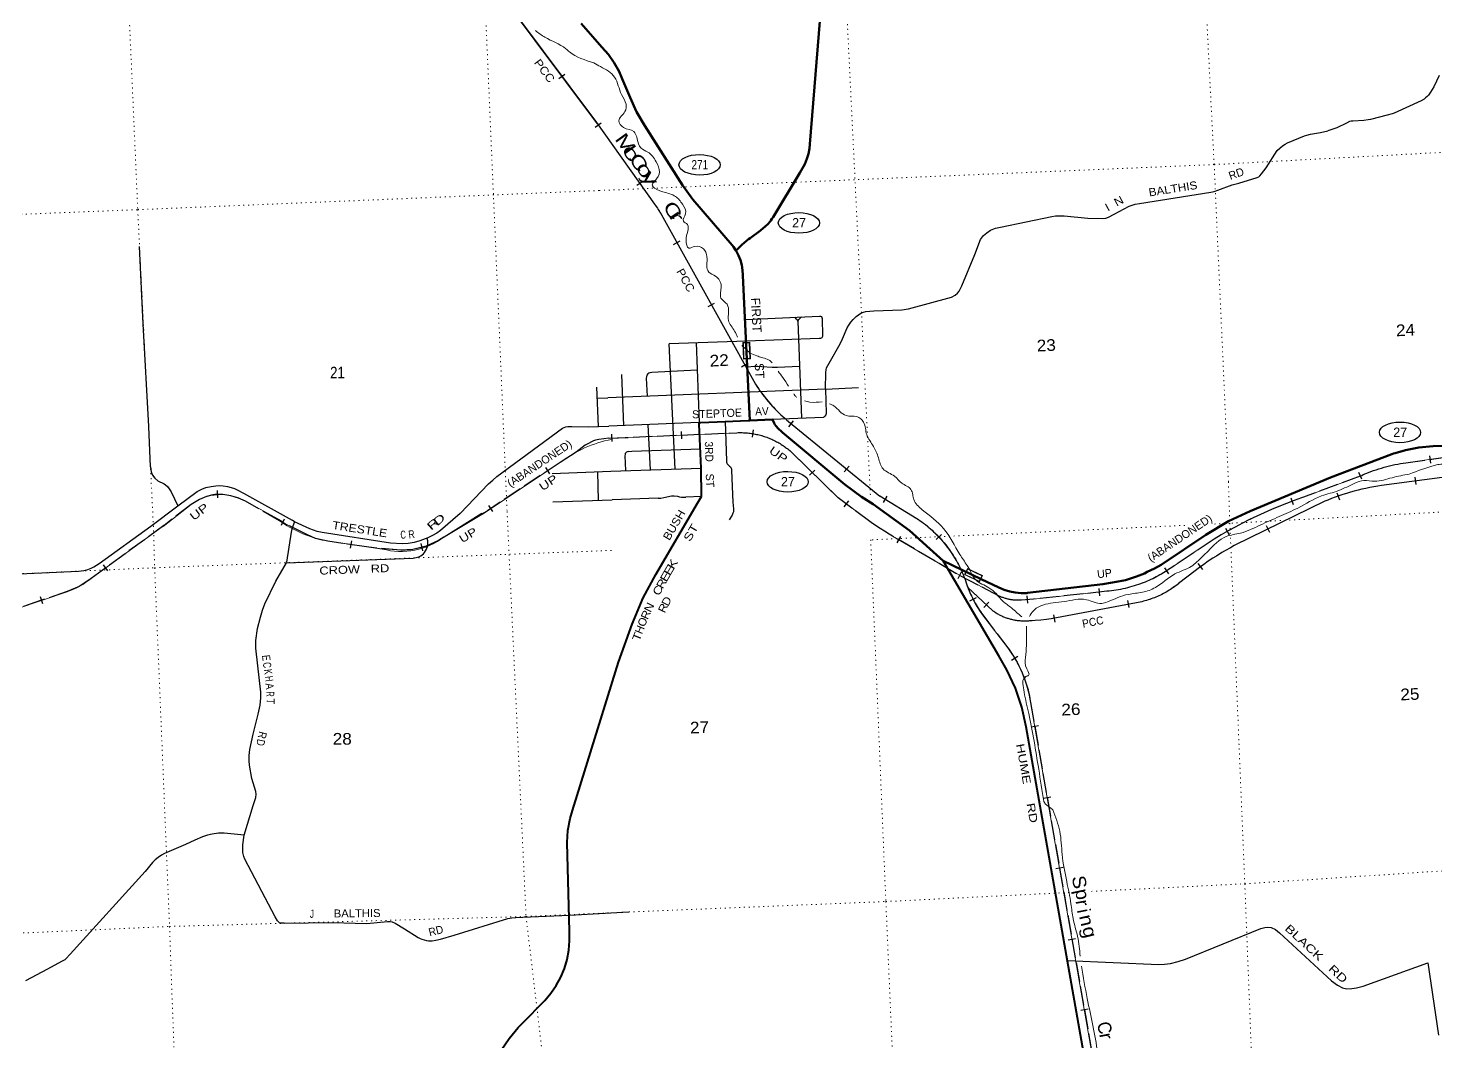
# Model space of a CAD drawing. Header units: feet. Extents: x 745759 to 1002271, y -170898 to 32007.
# Drawn here: x 929017 to 950127, y -126176 to -110968 of the extents above; entities that cross this region are included whole.
import ezdxf
from ezdxf.enums import TextEntityAlignment as Align

# ---------------------------------------------------------------- set-up
doc = ezdxf.new("R2010")
doc.units = ezdxf.units.FT
doc.header["$LTSCALE"] = 48
doc.linetypes.add('DOTTED', pattern=[1.5, 0.3, -1.2])
doc.linetypes.add('LONG_DASHED', pattern=[7.5, 6, -1.5])
for name, color, linetype, lineweight in [('17', 7, 'Continuous', 25), ('23', 7, 'Continuous', 70), ('26', 7, 'Continuous', 40), ('29', 7, 'Continuous', 25), ('34', 7, 'Continuous', 13), ('39', 7, 'Continuous', 13), ('59', 7, 'Continuous', 13), ('63', 7, 'Continuous', 25), ('7', 7, 'DOTTED', 13)]:
    doc.layers.add(name, color=color, linetype=linetype, lineweight=lineweight)
for name, color, linetype in [('27', 7, 'Continuous'), ('30', 7, 'Continuous'), ('41', 7, 'Continuous')]:
    doc.layers.add(name, color=color, linetype=linetype)

msp = doc.modelspace()

# ---------------------------------------------------------------- linework, layer by layer
at = {"layer": '17'}
for centre in [(939085.87, -113018.4), (940574.69, -113889.28), (949589.28, -117032.44), (940407.08, -117773.53)]:
    msp.add_ellipse(centre, major_axis=(-309.24, 1), ratio=0.500121, dxfattribs=at)
at = {"layer": '23'}
for points in [[(939631.21, -114305.82), (939658.94, -114279.57), (939701.25, -114239.51), (939726.61, -114215.51), (939751.25, -114194.23), (939795.6, -114155.92), (939820.16, -114135.99), (939845.6, -114116.96), (939999.5, -114001.77), (940071.99, -113940.88), (940108.8, -113906.99), (940141.87, -113869.43), (940153.89, -113852.5), (940171.47, -113827.6), (940186.71, -113802.5), (940590.01, -113138.08), (940664.42, -113006.71), (940695.64, -112931.1), (940718.78, -112852.65), (940733.6, -112772.21), (940739.36, -112706.75), (940908.69, -110617.09)], [(937484.44, -111097.63), (937312.04, -110900.25)], [(939631.21, -114305.82), (939592.14, -114247.1), (939573.99, -114224.45), (938986.7, -113540.68), (938827.98, -113323.77), (938263.84, -112431.68), (938263.77, -112431.58), (938141.97, -112225.02), (938042.43, -112006.86), (937926.72, -111726.76), (937878.99, -111618.36), (937805.9, -111487.22), (937719.5, -111364.44), (937620.74, -111251.36), (937484.44, -111097.63)], [(939840.9, -116853.29), (939796.4, -115935.12), (939735.6, -114680.58), (939735.56, -114672.45), (939730.74, -114596.58), (939718.02, -114521.63), (939697.53, -114448.41), (939669.51, -114377.75), (939634.25, -114310.39), (939631.21, -114305.82)], [(941512.39, -118000.89), (941261.77, -117816.55), (940328.97, -117034.6), (940253.1, -116963.09), (940242.01, -116951.53), (940227.31, -116933.23), (940214.61, -116913.49), (940204.03, -116892.54), (940180.36, -116840.45), (939840.9, -116853.29)], [(948544.97, -117707.88), (949466.88, -117359.86), (949491.92, -117350.41), (949516.88, -117343.18), (949673.63, -117297.82), (949872.41, -117261.6), (950087.71, -117238.08), (950268.11, -117232.57)], [(942736.72, -118957.62), (943310.07, -119233.15), (943574.56, -119360.25), (943653.74, -119394.14), (943736.03, -119419.58), (943820.53, -119436.27), (943906.3, -119444.04), (943992.43, -119442.8), (944000.78, -119442.2), (945133.08, -119309.85), (945361.39, -119272.26), (945473.21, -119248.05), (945636.89, -119196.33), (945757.5, -119148.91), (945800.03, -119126.79), (945906.11, -119073.48), (946005.56, -119020.5), (946024.56, -119009.25), (946677.92, -118568.41), (947018.04, -118365.83), (947340.97, -118214.73), (948544.97, -117707.88)], [(942736.72, -118957.62), (942234.58, -118506.11), (941687.99, -118109.56), (941512.39, -118000.89)]]:
    msp.add_lwpolyline(points, dxfattribs=at)
at = {"layer": '26'}
for points in [[(939055.69, -118096.1), (939112.36, -117992.31), (939107.05, -117571.36), (939080.8, -116907.38), (939079.87, -116883.95), (939104.81, -116882.95), (939470.36, -116868.22), (939815.9, -116854.3), (939840.9, -116853.29)], [(937869.29, -120478.87), (938073.14, -119909.41), (938237.86, -119516.81), (938428.61, -119166.54), (939055.69, -118096.1)], [(945112.68, -127854.1), (943983.56, -121450.07), (943917.57, -121154.72), (943821.06, -120867.89), (943695.1, -120592.71), (943574.25, -120383.33), (942736.72, -118957.62)], [(936111.95, -126298.66), (936229.82, -126124.28), (936365.27, -125963.18), (936430.33, -125896.7), (936762.48, -125556.09), (936854.96, -125448.29), (936935.66, -125331.42), (937003.7, -125206.75), (937058.34, -125075.65), (937098.98, -124939.55), (937125.16, -124799.96), (937136.62, -124658.39), (937133.65, -124522.35), (937098.91, -123185.19), (937112.04, -123005.15), (937143.92, -122827.48), (937194.2, -122654.11), (937204.11, -122626.36), (937869.29, -120478.87)]]:
    msp.add_lwpolyline(points, dxfattribs=at)
at = {"layer": '29'}
for p, q in [((945685.11, -113596.7), (946750.07, -113428.27)), ((930743.41, -115402.26), (930684.24, -114243.96)), ((939775.12, -115338.25), (940885.25, -115287.67)), ((940559.9, -115365.5), (940614.24, -116821.35)), ((938720.01, -117585.39), (938630.31, -115704.03)), ((939032.52, -115686.26), (939079.81, -116882.26)), ((939046.67, -116097.01), (938367.96, -116131.76)), ((940253.97, -116054.14), (940583.28, -116039.89)), ((937914.92, -116164.62), (937944.59, -116927.83)), ((940974.23, -116381.91), (940977.13, -116133.27)), ((937570.4, -116944.29), (937542.64, -116355.7)), ((937550.48, -116521.82), (937707.6, -116514.64)), ((940974.23, -116381.91), (937707.6, -116514.64)), ((940974.23, -116381.91), (941466.42, -116358.25)), ((939080.73, -116883.92), (937725.06, -116938.53)), ((938309.87, -116917.2), (938344.85, -117595.6)), ((939467.21, -116867.49), (939487.64, -117461.06)), ((940936.81, -116807.31), (940180.36, -116840.45)), ((937753.92, -117616.96), (939107.05, -117571.36)), ((936874.08, -117648.85), (937753.92, -117616.96)), ((937555.46, -117625.18), (937565.15, -118052.89)), ((939564.62, -117604.07), (939584.41, -118077.8)), ((932243.57, -117942.85), (932976.27, -118351.95)), ((939112.36, -117992.31), (938877.62, -118005.01)), ((930858.39, -118437.42), (931258.84, -118135.62)), ((936884.45, -118073.14), (937772.51, -118045.36)), ((938466.54, -118021.18), (937772.51, -118045.36)), ((933011.48, -118376.43), (932976.27, -118351.95)), ((932892.77, -118989.71), (934790.35, -118917.37)), ((925691.84, -119300.07), (929773.97, -119114.08)), ((932857.14, -124396.45), (933576.86, -124388.23)), ((934338.25, -124378.26), (934336.41, -124382.37)), ((944602.5, -124955.07), (945974.92, -125016.87))]:
    msp.add_line(p, q, dxfattribs=at)
for points in [[(950179.06, -111679.8), (950096.19, -111849.57), (950048.85, -111926.54), (950014.33, -111975.88), (949996.58, -111995.62), (949973.89, -112013.38), (949950.22, -112031.14), (949904.84, -112056.8), (949502.42, -112242.33), (949471.85, -112253.18), (949397.87, -112271.93), (949149.32, -112336.07), (949109.85, -112344.96), (949044.76, -112352.86), (948881.02, -112362.72), (948858.34, -112364.69), (948833.68, -112370.62), (948786.33, -112394.3), (948640.37, -112463.37), (948598.93, -112479.17), (948508.19, -112506.8)], [(946750.07, -113428.27), (946802.79, -113416.66), (946855.09, -113399.9), (947074.06, -113320.95), (947174.67, -113291.35), (947444.93, -113206.48), (947470.56, -113196.6), (947486.35, -113184.75), (947513.97, -113155.16), (947581.04, -113062.4), (947748.72, -112805.81), (947785.22, -112767.32), (947827.63, -112732.79), (947866.1, -112707.12), (947900.62, -112689.37), (948155.1, -112582.79), (948191.6, -112571.92), (948247.82, -112559.1), (948395.77, -112533.44), (948508.19, -112506.8)], [(942119.47, -115191.71), (942219.21, -115179.18), (942862.31, -115001.55), (942917.55, -114975.89), (942953.05, -114946.28), (942980.68, -114914.71), (943020.12, -114831.81), (943213.45, -114362.06), (943300.25, -114137.06), (943345.62, -114077.84), (943390.99, -114038.37), (943450.18, -114000.86), (943521.19, -113971.27), (943598.13, -113951.52), (944367.49, -113793.62), (944424.69, -113785.74), (944474.01, -113783.76), (944550.95, -113785.74), (944906.03, -113821.27), (945130.92, -113825.21), (945176.29, -113819.29), (945217.72, -113805.48), (945304.52, -113758.11), (945529.41, -113639.68), (945620.15, -113610.07), (945685.11, -113596.7)], [(940977.13, -116133.27), (940981.85, -116095.5), (940990.73, -116065.88), (941028.21, -115992.85), (941195.89, -115704.69), (941229.43, -115631.66), (941300.45, -115461.92), (941323.14, -115422.44), (941353.71, -115379.02), (941388.24, -115339.54), (941432.62, -115296.12), (941469.12, -115267.5), (941505.61, -115242.83), (941544.08, -115227.04), (941580.63, -115217.99)], [(941580.63, -115217.99), (941700.27, -115209.08), (942119.47, -115191.71)], [(930851.05, -117550.22), (930826.69, -116944.58), (930743.41, -115402.26)], [(940559.9, -115365.5), (940548.34, -115344.97), (940539.47, -115333.62), (940512.34, -115304.51)], [(940559.9, -115365.5), (940576.45, -115338.56), (940584.35, -115328.69), (940616.4, -115300.07)], [(940885.25, -115287.67), (940900.97, -115289.71), (940912.32, -115296.12), (940918.73, -115306.98), (940922.18, -115322.77), (940930.08, -115584.28), (940927.6, -115595.64), (940925.13, -115602.55), (940917.25, -115612.9), (940907.87, -115619.82), (940896.69, -115623.2)], [(940896.69, -115623.2), (940877.27, -115623.49), (939790.17, -115663.04), (938630.31, -115704.03)], [(939802.86, -116047.03), (939911.14, -116040.7), (939958.49, -116041.69), (940019.64, -116043.66), (940175.48, -116054.52), (940209.02, -116055.5), (940253.97, -116054.14)], [(938367.96, -116131.76), (938341.32, -116136.94), (938322.58, -116144.83), (938308.77, -116156.68), (938295.95, -116174.44), (938287.07, -116199.11), (938286.09, -116217.86), (938299.89, -116487.28)], [(940974.23, -116381.91), (940981.87, -116745.86), (940976.94, -116770.53), (940966.09, -116790.27), (940951.29, -116802.11), (940936.81, -116807.31)], [(935496.9, -118247.88), (935921.63, -117804.28), (935983.17, -117748.57), (936044.72, -117695.79), (937029.44, -116971.54), (937082.2, -116948.09), (937108.57, -116945.15), (937170.12, -116945.15)], [(937170.12, -116945.15), (937415.37, -116950.07), (937725.06, -116938.53)], [(938018.42, -117320.2), (938001.52, -117324.17), (937989.19, -117330.1), (937978.34, -117337.99), (937970.45, -117350.82), (937967.49, -117362.66), (937966.5, -117382.4), (937976.37, -117605.44)], [(938018.42, -117320.2), (938071.37, -117315.02), (939096.94, -117277.72)], [(930851.05, -117550.22), (930861.73, -117622.49), (930883.71, -117675.27), (930917.41, -117720.72), (930959.91, -117757.37), (931056.62, -117804.28), (931078.6, -117818.94), (931106.44, -117845.33), (931132.82, -117879.05), (931162.13, -117924.5), (931258.84, -118135.62)], [(939487.64, -117461.06), (939489.98, -117480.11), (939494.41, -117493.93), (939500.83, -117504.78), (939507.24, -117512.68), (939535.84, -117538.34), (939547.68, -117551.66), (939557.54, -117568.93), (939561.98, -117585.71), (939564.62, -117604.07)], [(931258.84, -118135.62), (931550.45, -117921.58), (931622.47, -117882.39), (931682.33, -117861.47), (931761.46, -117842.41), (931833.26, -117832.14), (931888.95, -117830.68), (931938.77, -117833.61), (932006.18, -117843.87), (932058.93, -117858.53), (932108.75, -117876.13), (932152.71, -117893.72), (932243.57, -117942.85)], [(938466.54, -118021.18), (938504.07, -118017.96), (938549.94, -118011.55), (938665.35, -117986.88), (938691.48, -117982.93), (938705.79, -117982.93), (938752.15, -117991.81), (938786.67, -117998.72), (938815.28, -118003.16), (938837.96, -118004.64), (938877.62, -118005.01)], [(939584.41, -118077.8), (939594.49, -118181.06), (939594.49, -118201.12), (939592.13, -118223.55), (939585.05, -118247.14), (939575.62, -118273.11), (939530.8, -118346.28)], [(933011.48, -118376.43), (932984.21, -118440.78), (932970.85, -118482.12), (932960.64, -118527.55), (932893.23, -118979.96), (932893.06, -118975.94)], [(935496.9, -118247.88), (935202.56, -118505.21), (935143.02, -118546.56), (935081.04, -118580.6), (935011.77, -118614.64), (934891.46, -118662.06), (934803.97, -118686.37), (934715.26, -118702.18), (934625.35, -118707.05), (934450.36, -118694.89), (933424.73, -118534.4), (933352.42, -118518.59), (933293.49, -118500.35), (933239.41, -118478.47), (933011.48, -118376.43)], [(929773.97, -119114.08), (929852.05, -119104.34), (929912.81, -119089.76), (929961.41, -119070.3), (930002.73, -119048.42), (930080.49, -118999.79), (930858.39, -118437.42)], [(934790.35, -118917.37), (934832.88, -118911.29), (934875.41, -118899.13), (934907.01, -118884.54), (934926.45, -118869.95), (934945.9, -118854.14), (934959.26, -118835.91), (934988.43, -118783.63), (935007.87, -118728.91), (935010.3, -118698.52), (935007.87, -118662.04), (934998.15, -118623.13)], [(932255.42, -123077.17), (932390.27, -122631.79), (932430.39, -122510.23), (932437.68, -122459.16), (932432.82, -122420.25), (932370.83, -122223.26), (932335.6, -122026.31), (932330.74, -121960.66), (932331.94, -121882.82), (932342.89, -121788.01), (932390.27, -121561.83), (932468.05, -121260.3), (932497.22, -121124.13), (932506.93, -121017.13), (932506.94, -120929.6), (932487.49, -120754.51), (932429.16, -120268.16), (932432.8, -120156.3), (932458.33, -119976.36), (932500.86, -119806.13), (932532.45, -119699.14), (932565.27, -119606.74), (932730.54, -119266.3), (932892.77, -118989.71)], [(932255.42, -123077.17), (931956.43, -123046.39), (931910.86, -123043.96), (931870.15, -123046.39), (931776.57, -123060.98), (931704.27, -123078), (931631.96, -123099.89), (931514.08, -123148.52), (931377.98, -123216.61), (931062.01, -123352.79), (931015.22, -123377.09), (930968.44, -123408.72), (930922.86, -123445.18), (930882.16, -123484.1), (930770.36, -123620.28), (929647.48, -124860.47), (929582.44, -124928.54), (929564.21, -124945.55), (929516.23, -124972.33), (929307.21, -125084.19), (928976.66, -125259.27)], [(932857.14, -124396.45), (932809.52, -124394.79), (932786.43, -124389.93), (932776.1, -124381.42), (932754.83, -124359.53), (932722.63, -124298.74), (932268.15, -123436.68), (932251.12, -123394.14), (932236.55, -123335.77), (932234.12, -123288.35), (932236.54, -123219.05), (932255.42, -123077.17)], [(933576.86, -124388.23), (934094.04, -124402.12), (934405.15, -124372.43), (934445.84, -124369.27), (934476.84, -124374.85), (934521.8, -124397.25), (934662.77, -124479.93), (934867.53, -124608.8), (934893.05, -124623.39), (934920.4, -124635.56), (934988.45, -124655), (935022.48, -124659.87), (935075.95, -124659.88), (935129.42, -124652.57), (935199.9, -124637.98), (935406.49, -124577.2), (936208.54, -124324.3), (936268.09, -124314.57), (936330.07, -124309.71), (936435.09, -124303.87)], [(936435.09, -124303.87), (937135.27, -124276.33), (937935.78, -124232.69), (938026.82, -124228.11)], [(945974.92, -125016.87), (946057.06, -125010.46), (946146.71, -125001.02), (946264.66, -124972.7), (946373.17, -124934.93), (947500.79, -124477.04), (947562.12, -124462.88), (947595.15, -124458.16), (947656.48, -124462.88), (947722.54, -124491.21), (947783.87, -124538.41), (948562.35, -125260.65), (948651.99, -125326.74), (948727.48, -125364.5), (948793.54, -125378.66), (948869.02, -125373.94), (948935.08, -125364.5), (949038.87, -125340.9), (950008.91, -124990.44), (950168.48, -126076.04)]]:
    msp.add_lwpolyline(points, dxfattribs=at)
at = {"layer": '34'}
for p, q in [((935122.99, -109150.03), (937547.32, -112403.94)), ((937539.42, -112385.88), (938410.87, -113609.38)), ((938507.45, -113758.85), (939924.3, -116307.85)), ((940419.79, -116869.46), (941773.79, -117981.59)), ((937729.31, -117120.42), (939645.28, -117038.59)), ((940467.04, -117333.73), (941162.32, -118016.49)), ((949677.89, -117490.64), (950302.05, -117401.43)), ((948141.23, -118003.21), (948989.45, -117688.22)), ((950410.63, -117684.6), (949313.79, -117829.77)), ((941782.28, -117985.16), (942344.13, -118325)), ((941164.8, -118015.48), (941657.87, -118381.32)), ((948462.62, -118064), (947101.27, -118730.01)), ((946515.07, -119108.41), (946268.37, -119301.17)), ((943477.66, -119704.99), (943109.15, -119362.16)), ((945715.9, -119571.89), (944356.85, -119830.76)), ((943330.21, -119769.7), (943693.6, -120247.26)), ((944048.34, -121086.52), (945233.88, -127861.64))]:
    msp.add_line(p, q, dxfattribs=at)
at = {"layer": '34', "lineweight": 25}
for p, q in [((936974.24, -111724.31), (937062.94, -111658.22)), ((937520.2, -112451.28), (937610.3, -112387.11)), ((938142.25, -113325.69), (938232.34, -113261.52)), ((938695.34, -114211.41), (938792.02, -114157.67)), ((939214.6, -115145.73), (939311.27, -115091.99)), ((939713.21, -116049.53), (939809.88, -115995.8)), ((940425.93, -116947.11), (940496.14, -116861.64)), ((941256.14, -117625.64), (941326.34, -117540.17)), ((949811.02, -117702.71), (949825.54, -117812.37)), ((941843.42, -118085.47), (941900.67, -117990.82)), ((948641.11, -117939.76), (948680.89, -118042.97)), ((942631.12, -118640.24), (942712, -118564.79)), ((947581.47, -118429.71), (947630.08, -118529.07)), ((946557.05, -119000.29), (946625.15, -119087.45)), ((943476.96, -119705.84), (943111.74, -119366.08)), ((943425.36, -119579.7), (943350.02, -119660.68)), ((945502.34, -119553.66), (945523.03, -119662.32)), ((944393.2, -119769.37), (944413.9, -119878.03))]:
    msp.add_line(p, q, dxfattribs=at)
for points in [[(935123.91, -109149.42), (937538.16, -112383.08)], [(937538.18, -112383.04), (938411.76, -113608.74), (938425.83, -113627.9), (938439.41, -113647.3), (938452.65, -113666.93), (938465.75, -113686.84), (938478.34, -113706.95), (938490.51, -113727.21), (938502.55, -113747.74), (938508.41, -113758.32), (939925.25, -116307.29), (939946.61, -116341.06), (939968.65, -116374.18), (939991.27, -116406.94), (940014.4, -116439.64), (940038.18, -116471.67), (940062.42, -116503.14), (940087.18, -116534.57), (940112.57, -116565.3), (940138.44, -116595.5), (940165.01, -116625.51), (940191.92, -116654.78), (940219.21, -116683.81), (940247.28, -116712.34), (940275.68, -116740.14), (940304.67, -116767.57), (940333.93, -116794.55), (940363.96, -116821.06), (940394.14, -116846.94), (940420.49, -116868.61), (941787.64, -117987.3)], [(950410.77, -117685.69), (949313.94, -117830.86), (949254.49, -117839.57), (949195.56, -117849.58), (949136.79, -117860.62), (949077.76, -117872.39), (949019.27, -117885.46), (948961.25, -117899.51), (948903, -117914.29), (948845.28, -117930.38), (948788.04, -117947.44), (948730.61, -117965.57), (948673.99, -117984.62), (948617.47, -118004.36), (948561.16, -118025.46), (948505.65, -118047.47), (948463.07, -118065), (947101.78, -118730.99), (947060.84, -118753.34), (946990.01, -118793.51), (946919.94, -118835.44), (946850.79, -118877.84), (946782.13, -118921.64), (946714.22, -118967.2), (946647.24, -119013.23), (946581.11, -119060.38), (946515.74, -119109.28), (946269.04, -119302.05), (946268.58, -119302.38), (946249.07, -119317.77), (946229.28, -119332.64), (946209.27, -119347.27), (946189.03, -119361.53), (946168.42, -119375.43), (946147.7, -119388.92), (946126.65, -119402.2), (946105.45, -119414.93), (946083.91, -119427.45), (946062.25, -119439.42), (946040.37, -119451.13), (946018.4, -119462.44), (945996.04, -119473.4), (945973.56, -119483.81), (945951.01, -119493.95), (945928.08, -119503.73), (945905.2, -119513.06), (945882.07, -119522.02), (945858.67, -119530.46), (945835.34, -119538.58), (945811.77, -119546.33), (945787.93, -119553.55), (945764.17, -119560.47), (945740.3, -119566.97), (945716.14, -119572.96), (944357.02, -119831.85), (944289, -119839.7), (944204.27, -119848.54), (944119.44, -119855.9), (944034.04, -119861.34), (944020.62, -119862.51), (944006.57, -119863.44), (943992.42, -119864.2), (943978.4, -119864.66), (943964.28, -119864.85), (943950.2, -119864.86), (943936.08, -119864.64), (943922.02, -119864.07), (943907.88, -119863.33), (943893.82, -119862.36), (943879.78, -119861.08), (943865.81, -119859.57), (943851.82, -119857.84), (943837.85, -119855.93), (943823.95, -119853.65), (943810.07, -119851.21), (943796.22, -119848.47), (943782.39, -119845.55), (943768.69, -119842.33), (943755.02, -119838.92), (943741.43, -119835.28), (943727.86, -119831.34), (943714.43, -119827.22), (943700.97, -119822.86), (943687.7, -119818.25), (943674.39, -119813.4), (943661.28, -119808.3), (943648.21, -119803.03), (943635.27, -119797.55), (943622.35, -119791.78), (943609.62, -119785.76), (943596.99, -119779.6), (943584.37, -119773.17), (943571.97, -119766.57), (943559.64, -119759.74), (943547.43, -119752.6), (943535.4, -119745.38), (943523.44, -119737.91), (943511.6, -119730.14), (943499.94, -119722.28), (943488.4, -119714.23), (943476.96, -119705.84)], [(941787.46, -117987.01), (942344.72, -118324.07), (942366.21, -118338.52), (942393.05, -118357.35), (942419.57, -118376.47), (942445.87, -118396.07), (942471.55, -118416.24), (942497.17, -118436.83), (942522.31, -118457.77), (942547.04, -118479.24), (942571.27, -118501.05), (942595.27, -118523.34), (942618.97, -118545.91), (942642.06, -118569.08), (942664.86, -118592.53), (942687.23, -118616.51), (942709.29, -118640.79), (942730.71, -118665.47), (942751.82, -118690.45), (942772.45, -118715.76), (942792.66, -118741.62), (942812.33, -118767.63), (942831.76, -118794.13), (942850.48, -118820.85), (942868.95, -118848.03), (942886.7, -118875.45), (942904.16, -118903.16), (942921.08, -118931.04), (942937.57, -118959.45), (942953.35, -118988.07), (942968.77, -119016.82), (942983.77, -119046.1), (942998.18, -119075.36), (943012.11, -119104.98), (943025.38, -119135), (943038.23, -119164.96), (943050.61, -119195.26), (943062.33, -119225.96), (943073.63, -119256.61), (943084.4, -119287.43), (943094.5, -119318.63), (943095.41, -119321.26), (943105.52, -119349.5), (943111.93, -119366.27)]]:
    msp.add_lwpolyline(points, dxfattribs=at)
at = {"layer": '34'}
for points in [[(941980.82, -118587.73), (942926.55, -119146.39), (943580.49, -119488.14)], [(943912.01, -119549.89), (944091.48, -119533.01), (945194.26, -119415.94)]]:
    msp.add_lwpolyline(points, dxfattribs=at)
for centre, radius, start, end in [((937320.57, -114419.82), 1358.53, 29.11332, 36.62409), ((941863.34, -115096.48), 2286.33, 211.99411, 230.84767), ((939698.63, -118181.63), 1144.29, 47.81573, 92.67216), ((949989.03, -119854.31), 2384.07, 97.49894, 114.71367), ((950407.06, -124556.25), 6933.71, 109.07371, 121.31888), ((949791.95, -121230.99), 3434.67, 98.00239, 112.76992), ((944312.44, -114583.81), 4633.33, 235.04531, 239.78627), ((941307.23, -119886.12), 1874.11, 17.61511, 56.40785), ((1001538.54, -201417.24), 99243.35, 123.472, 123.92357), ((949332.01, -122829.03), 4666.71, 118.55562, 127.12994), ((945126.93, -117641.35), 1755.87, 290.38489, 305.72455), ((944711.25, -118756.74), 1712.7, 199.16412, 216.25914), ((945015.38, -117443.89), 1980.14, 275.18315, 291.42044), ((945382.13, -118191.67), 1420, 283.59443, 308.61689), ((943869.74, -118856.04), 695.13, 245.41111, 273.48637), ((943958.25, -119057.22), 806.57, 233.42755, 275.38624), ((943751.04, -114978.39), 4890.04, 273.31682, 277.1165), ((942228.72, -121361.04), 1840.21, 8.57933, 37.24648)]:
    msp.add_arc(centre, radius, start, end, dxfattribs=at)
at = {"layer": '39'}
msp.add_line((939717.98, -115727.36), (939845.89, -115846.36), dxfattribs=at)
for points in [[(936623.17, -111005.31), (936766.08, -111104.17), (937078.2, -111276.12), (937134.29, -111324.43), (937498.45, -111485.97)], [(937498.45, -111485.97), (937598.04, -111545.51), (937718.11, -111612.1), (937811.28, -111704.21), (937914.94, -111965.08), (937982.37, -112108.44), (937966.01, -112220.5), (937874.32, -112358.07), (937945.81, -112459.32), (938097.69, -112518.28), (938204.57, -112762.87), (938308.37, -112826.23), (938434.48, -112973.13), (938484.42, -113125.83), (938412.79, -113262.4), (938375.68, -113324.7), (938410.02, -113367.33), (938551.96, -113428.8), (938722.21, -113492.89), (938830.75, -113610.43), (938874.16, -113753.38), (938843.48, -113863.73), (938902.41, -113915.22), (938907.46, -114015.73), (938882.01, -114150.01), (938926.21, -114268.73), (939011.42, -114242.33), (939144.02, -114278.06), (939196.25, -114396.39), (939221.92, -114626.88), (939325.72, -114690.24), (939409.68, -114839.23), (939406.52, -115016.74), (939497.79, -115110.95), (939520.05, -115353.7), (939610.86, -115513.09), (939653.74, -115603.21)], [(939845.89, -115846.36), (939945, -115885.05), (940015, -115908.05), (940169.55, -115984.47), (940172.3, -115988.26)], [(940264.25, -116115.11), (940331.72, -116208.18), (940420.92, -116341.15)], [(940497.08, -116454.68), (940512.27, -116477.32), (940541.14, -116508.23)], [(940656.99, -116561.67), (940740.75, -116578.82), (940925.47, -116574.06)], [(941033.68, -116602.48), (941097.79, -116635.65), (941284.23, -116781.56), (941444.03, -116794.93), (941543.89, -116878.81), (941591.82, -117066.55), (941693.79, -117242.88), (941766.71, -117412.57), (941837.52, -117580.35), (942008.09, -117690.78), (942117.93, -117794.15), (942255.57, -117890.09), (942283.02, -117967.19)], [(949728.18, -117657.24), (950101.13, -117530.93), (950176.46, -117513.06), (950377.22, -117520.75), (950470.16, -117528.22), (950675.28, -117405.17), (950719.36, -117367.05)], [(949728.18, -117657.24), (949471.26, -117712.52), (949208.35, -117765.76), (949044.98, -117754.3), (948913.17, -117793.23), (948666.56, -117907.05), (948413.62, -117986.09), (948058.23, -118167.52), (947775.86, -118295.97), (947493.49, -118424.42), (947196.66, -118543.38), (946981.61, -118596.51), (946710.88, -118813.16), (946544.32, -118974.83), (946458.96, -119042.81), (946213.99, -119155.95), (945920.59, -119359.42), (945728.45, -119431.78), (945514.52, -119462.7), (945200.6, -119575.56), (945116.82, -119599.28), (944886.78, -119543.21), (944551.65, -119571.66), (944232.32, -119623.83), (944086.72, -119712.58), (944031.28, -119794.87)], [(943134.56, -119086), (943097.77, -119029.31), (942988.27, -118862.69), (942745.27, -118475.59), (942424.05, -118192.47), (942297.21, -118040.14), (942281.39, -117963.38)], [(943631.64, -119565.5), (943424.94, -119364.43), (943226.43, -119244.68), (943134.56, -119086)], [(943916.01, -119800.64), (943763.1, -119667.37), (943631.64, -119565.5)], [(943987.62, -119938.24), (943989.62, -120045.06), (943974.31, -120410.47), (943991.23, -120579.07), (944017.4, -120678.77), (944006.01, -120685.57)], [(943933.3, -120800.73), (943932.51, -120766.72), (943951.42, -120727.32), (943971.91, -120702.11), (943987.67, -120691.07), (944006.01, -120685.57)], [(943933.3, -120800.73), (943953.18, -120929.29), (944021.58, -121251.87), (944170.75, -122083.22), (944250.3, -122572.48)], [(944381.22, -122696.39), (944338.34, -122658.74), (944286.33, -122620.91), (944262.69, -122594.12), (944250.3, -122572.48)], [(944381.22, -122696.39), (944486.97, -123017.98), (944522.77, -123364.04), (944591.7, -123773.09), (944655.03, -124104.9), (944686.85, -124327.65), (944754.47, -124596.15), (944792.94, -124892.66)], [(944812.27, -125041.64), (944899.66, -125526.94), (945054.78, -126342.38), (945116.43, -126744.13), (945182.07, -127008.65), (945214.88, -127292.07), (945270.57, -127514.82), (945327.25, -127927.52), (945416, -128366.71), (945375.97, -128960.74), (945310.63, -129336.4), (945125.38, -130263.46), (945033.89, -130633.39), (945009.02, -130725.87)]]:
    msp.add_spline(points, degree=3, dxfattribs=at)
at = {"layer": '59'}
for points in [[(939839.11, -115678.68), (939847.49, -115928.53), (939742.55, -115932.06), (939734.16, -115682.2)], [(939831.38, -115686.94), (939742.42, -115689.92), (939750.27, -115923.79), (939839.22, -115920.8)], [(943103.61, -119072.59), (943328.72, -119181.34), (943283.04, -119275.89), (943057.94, -119167.14)], [(943068.62, -119163.41), (943107.33, -119083.27), (943318.03, -119185.06), (943279.31, -119265.2)]]:
    msp.add_lwpolyline(points, close=True, dxfattribs=at)
at = {"layer": '63'}
for p, q in [((937772.89, -117170.16), (937768.17, -117059.66)), ((938817.6, -117130.1), (938812.88, -117019.59)), ((939876.89, -117105.53), (939895.31, -116996.46)), ((936842.36, -117653.19), (936781.03, -117561.14)), ((950052.69, -117493.75), (950037.04, -117384.25)), ((940735.47, -117675.97), (940812.97, -117597.05)), ((949015.62, -117736.77), (948969.46, -117636.25)), ((931860.91, -118016.92), (931857.57, -117906.35)), ((935985.56, -118221.31), (935924.23, -118129.26)), ((941317.08, -118060.66), (941251.17, -118149.49)), ((947950.23, -118012.8), (947989.36, -118116.26)), ((932857.82, -118333.09), (932808.37, -118432.03)), ((942100.08, -118593.01), (942043.82, -118688.25)), ((946972.76, -118471.31), (947027.52, -118567.41)), ((933863.41, -118661.3), (933847.1, -118770.7)), ((934905.14, -118701.35), (934931.44, -118808.78)), ((930212.98, -119110.66), (930147.77, -119021.32)), ((943008.31, -119129.32), (942957.08, -119227.35)), ((946059.04, -119062.79), (946119.14, -119155.65)), ((945072.3, -119375.09), (945083.98, -119485.08)), ((929237.05, -119602.75), (929201.67, -119497.95)), ((943137.19, -119557.77), (943235.97, -119508)), ((943992.86, -119485.93), (944003.22, -119596.05)), ((943761.98, -120448.88), (943856.62, -120391.62)), ((944057.65, -121450.11), (944166.6, -121431.04)), ((944242.23, -122520.09), (944351.18, -122501.03)), ((944429.61, -123575.81), (944538.57, -123556.74)), ((944614.19, -124645.8), (944723.15, -124626.73)), ((944801.58, -125701.51), (944910.53, -125682.44))]:
    msp.add_line(p, q, dxfattribs=at)
at = {"layer": '63', "lineweight": 13}
for p, q in [((936996.15, -117483.3), (935829.72, -118260.46)), ((931461.31, -118116.13), (931040.81, -118443.45)), ((933195.5, -118564.59), (932785.46, -118359.65)), ((935257.21, -118599.95), (935818.52, -118245.64)), ((931045.03, -118433.83), (929961.78, -119224.56)), ((933436.65, -118648.53), (934327.82, -118782.32)), ((934091.94, -118749.44), (933508.88, -118662.56))]:
    msp.add_line(p, q, dxfattribs=at)
at = {"layer": '63', "linetype": 'LONG_DASHED'}
for points in [[(937726.34, -117119.71), (937574.36, -117141.66), (937523.58, -117151.75), (937496.89, -117159.96), (937462.91, -117175.45), (937419.91, -117197.97), (937371.72, -117226.13), (937232.57, -117328.98), (936995.55, -117482.38), (935906.13, -118208.23), (935871.75, -118231.14)], [(937729.26, -117119.32), (939645.23, -117037.49), (939662.27, -117036.82), (939682.36, -117036.32), (939702.3, -117036.31), (939722.26, -117036.47), (939742.24, -117037.11), (939762.31, -117037.98), (939782.16, -117039.28), (939802.11, -117040.97), (939821.99, -117042.92), (939841.89, -117045.18), (939861.65, -117047.94), (939881.49, -117050.93), (939901.2, -117054.27), (939920.85, -117058), (939940.35, -117062.06), (939959.87, -117066.46), (939979.31, -117071.1), (939998.62, -117076.23), (940017.86, -117081.61), (940037.03, -117087.4), (940056.15, -117093.43), (940075.03, -117099.88), (940093.85, -117106.58), (940112.53, -117113.6), (940131.14, -117121.04), (940149.51, -117128.74), (940167.91, -117136.75), (940186, -117145.1), (940204.11, -117153.78), (940221.9, -117162.8), (940239.63, -117172.06), (940257.13, -117181.58), (940274.57, -117191.51), (940291.69, -117201.78), (940308.66, -117212.22), (940325.58, -117223.06), (940342.18, -117234.08), (940358.63, -117245.44), (940374.86, -117257.2), (940390.84, -117269.07), (940406.69, -117281.27), (940422.32, -117293.88), (940437.7, -117306.58), (940452.84, -117319.54), (940467.79, -117332.93), (941163.09, -118015.71)], [(948994.39, -117687.11), (949015.37, -117677.61), (949038.06, -117666.85), (949076.36, -117650.74), (949114.95, -117635.09), (949153.64, -117620.13), (949192.89, -117605.81), (949232.28, -117592.46), (949271.72, -117579.56), (949311.73, -117567.33), (949351.58, -117555.82), (949391.79, -117544.99), (949432.34, -117535.08), (949472.72, -117525.68), (949513.43, -117516.95), (949554.51, -117509.14), (949595.4, -117501.84), (949636.4, -117495.23), (949677.74, -117489.55), (950301.88, -117400.34)], [(948989.83, -117689.25), (948141.6, -118004.25), (948113.31, -118013.74), (947999.79, -118055.22), (947886.99, -118097.89), (947774.08, -118143.06), (947662.84, -118189.64), (947552.09, -118238.36), (947442.2, -118289.81), (947333.61, -118342.09), (947225.52, -118396.5), (947118.27, -118453.64), (947012.34, -118511.6), (946907.49, -118571.34), (946803.5, -118633.8), (946152.78, -119067.74), (946144.28, -119073.75), (946119.14, -119091.34), (946093.82, -119108.43), (946067.98, -119125.15), (946041.9, -119141.22), (946015.7, -119156.95), (945988.98, -119172.32), (945962.24, -119187.13), (945935.15, -119201.5), (945907.66, -119215.28), (945880.21, -119228.66), (945852.41, -119241.62), (945824.2, -119253.98), (945796.04, -119265.95), (945767.68, -119277.41), (945738.94, -119288.29), (945731.23, -119291.35), (945698.91, -119303.43), (945666.35, -119315.14), (945633.73, -119326.25), (945600.67, -119336.81), (945567.55, -119346.58), (945534.38, -119355.95), (945500.76, -119364.78), (945467.28, -119372.98), (945433.56, -119380.62), (945399.57, -119387.48), (945365.74, -119393.93), (945331.65, -119399.81), (945297.31, -119404.91), (945263.12, -119409.6), (945228.87, -119413.7), (945194.37, -119417.03), (944091.59, -119534.1), (943912.12, -119550.98), (943911.19, -119551.09), (943899.03, -119551.66), (943886.9, -119552.08), (943874.73, -119552.25), (943862.54, -119552.26), (943850.42, -119552), (943838.28, -119551.58), (943826.17, -119550.94), (943814.02, -119550.05), (943801.95, -119548.96), (943789.82, -119547.7), (943777.81, -119546.18), (943765.72, -119544.48), (943753.76, -119542.52), (943741.78, -119540.42), (943729.9, -119538.12), (943717.97, -119535.56), (943706.16, -119532.77), (943694.4, -119529.83), (943682.62, -119526.66), (943670.97, -119523.32), (943659.35, -119519.77), (943647.78, -119515.93), (943636.34, -119512), (943624.91, -119507.84), (943613.54, -119503.4), (943602.3, -119498.88), (943591.14, -119494.15), (943580.01, -119489.13), (942926.02, -119147.35), (941980.26, -118588.68), (941928.74, -118558.43), (941859.62, -118515.77), (941791.4, -118472.61), (941723.98, -118428.31), (941657.23, -118382.21), (941164.14, -118016.36)], [(932786.25, -118359.28), (932274.62, -118063.55), (932173.01, -118019.12), (932058.14, -117983.81), (931934.49, -117965.39), (931844.21, -117959.52), (931785.42, -117969.82), (931691.01, -117994.3), (931587.82, -118037.42), (931460.68, -118115.22), (931054.84, -118430.34)], [(935864.98, -118234.65), (935170.92, -118654.24), (934985.06, -118740.67), (934785.92, -118789.44), (934603.17, -118799.59), (934165.19, -118760.96), (934091.78, -118750.53), (933508.68, -118663.64), (933326.07, -118622.51), (933195.03, -118565.59), (932788.07, -118359.47)], [(931053.28, -118430.9), (929961.15, -119223.66), (929780.45, -119343.86), (929602.86, -119421.63), (929218.55, -119551.37), (928844.05, -119677.79)], [(943111.93, -119366.27), (943116.17, -119377.35), (943127.21, -119405.13), (943138.66, -119432.6), (943150.72, -119460.05), (943163.34, -119487.09), (943176.24, -119513.93), (943189.75, -119540.75), (943203.57, -119567.11), (943217.91, -119593.32), (943232.9, -119619.25), (943248.07, -119644.85), (943263.75, -119670.28), (943280.09, -119695.45), (943296.6, -119720.27), (943313.52, -119744.79), (943331.09, -119769.04), (943694.48, -120246.59), (943707.44, -120263.67), (943726.27, -120289.69), (943744.75, -120315.96), (943762.75, -120342.66), (943780.41, -120369.61), (943797.36, -120396.84), (943813.99, -120424.31), (943830.09, -120452.06), (943845.7, -120480.23), (943860.76, -120508.5), (943875.51, -120537.19), (943889.54, -120565.99), (943903.26, -120595.2), (943916.25, -120624.52), (943928.9, -120654.09), (943941.01, -120683.72), (943952.63, -120713.82), (943963.52, -120744.02), (943974.04, -120774.27), (943984.07, -120804.98), (943993.53, -120835.57), (944002.47, -120866.45), (944010.7, -120897.6), (944018.56, -120928.63), (944025.88, -120959.93), (944032.52, -120991.52), (944038.75, -121022.98), (944044.43, -121054.52), (944049.43, -121086.34), (945234.96, -127861.44)]]:
    msp.add_lwpolyline(points, dxfattribs=at)
at = {"layer": '63', "lineweight": 13}
for points in [[(932824.33, -118362.81), (932274.2, -118064.57), (932274.2, -118064.57)], [(935869.21, -118235.99), (935170.4, -118653.27), (935170.4, -118653.27)], [(929603.26, -119422.66), (928844.39, -119678.84), (928586.6, -119760.82), (928586.6, -119760.82)]]:
    msp.add_lwpolyline(points, dxfattribs=at)
for centre, radius, start, end in [((938128.34, -118972.98), 1871.1, 101.16526, 127.23557), ((931906.49, -118701.07), 735.08, 59.98493, 127.27366), ((933817.88, -116912.42), 1776.22, 234.52585, 257.45572), ((933609.28, -117791.21), 877.12, 241.85198, 263.42707), ((934608.32, -117752.45), 1067.39, 254.76425, 307.43942), ((934808.48, -113969.84), 4833.02, 261.47394, 267.56554), ((934636.39, -117747.84), 1051.17, 268.1899, 300.53147), ((929219.84, -118305.28), 1181.33, 288.93915, 308.90649)]:
    msp.add_arc(centre, radius, start, end, dxfattribs=at)
at = {"layer": '7'}
msp.add_line((946362.71, -118427.86), (941661.24, -118644.86), dxfattribs=at)
for points in [[(934184.92, -74909.69), (934236.15, -75926.17), (934489.18, -81281.12), (934739.36, -86618.08), (935013.62, -91976.74), (935343.14, -97307.46), (935601.19, -102684.35), (935763.36, -108121.98), (936198.64, -118218.95)], [(939684.15, -77000.76), (939876.73, -81077.3), (940082.96, -86383.51), (940332.26, -91746.01), (940586.98, -97096.16), (940876.45, -102593.54), (941155.36, -107888.25), (941647.99, -117993.68)], [(929310.68, -85646.08), (929357.88, -86855.71), (929598.85, -92211.21), (929827.76, -97567.26), (930113.67, -102936.85), (930425.07, -108335.5), (930660.01, -113691.27), (930894.82, -118433.09)], [(947016.69, -117773.25), (946802.17, -113014.77), (946529.58, -107629.24), (946294.41, -102227.73), (945985.49, -96880.28), (945656.89, -91501.56), (945553.07, -88703)], [(937580.31, -113404.06), (946802.17, -113014.77), (952154.9, -112728.61), (957572.08, -112523.89), (962974.72, -112309.82), (968382.97, -112087.41), (968811, -112068.54)], [(906349.64, -114776.64), (909195.08, -114655.14), (914575.14, -114393.51), (919730.33, -114131.78), (925241.25, -113906.42), (930660.01, -113691.27), (937580.31, -113404.06)], [(969035.59, -117373.76), (968546.92, -117407.83), (963191.44, -117659.2), (957786.3, -117876.32), (952402.06, -118112.74), (947037.85, -118396.7), (946776.74, -118408.75)], [(947016.69, -117773.25), (947037.85, -118396.7), (947261.77, -123804.92), (947475.6, -129261.93), (947728.74, -134646.78), (947745.35, -135062.86)], [(936198.64, -118218.95), (936483.12, -124295.79), (937136.54, -129806.26), (937759.47, -134870.21), (937983.01, -140312), (938022.2, -145826.09), (938244.8, -151056.25), (938374, -156459.7), (938675.61, -161936.5), (938638.92, -163960.14)], [(930894.82, -118433.09), (930913.67, -119063.52), (931136.65, -124444.86), (931331.47, -129827.39), (932298.29, -135165.24), (932540.08, -141319.93), (932549.63, -146042.98), (932773.59, -150434.67)], [(906565.51, -120127.36), (909429.44, -120000.63), (914734.47, -119730.33), (920067.88, -119511.25), (925482.54, -119306.89), (930913.67, -119063.52), (937803.2, -118802.2)], [(941651.92, -118642.49), (941652.08, -118645.28), (941878.75, -124071.52), (942110.25, -129418.97), (943128.89, -134736.23), (943246.52, -140201.2), (943468.51, -145611.51), (943680.36, -150871.09), (943712.13, -151776.98)], [(944960.63, -123918.89), (947261.77, -123804.92), (952647.45, -123455.58), (958012.36, -123238.1), (963410.49, -122997.08), (968808.79, -122760.08), (969269.41, -122748.63)], [(938024.9, -124228.05), (941878.75, -124071.52), (944628.28, -123935.35)], [(906776.53, -125468.58), (909676.95, -125342.63), (914979.58, -125110.74), (920308.54, -124881.77), (925705.52, -124688.23), (931136.65, -124444.86), (936483.12, -124295.79), (938027.07, -124228.37)]]:
    msp.add_lwpolyline(points, dxfattribs=at)

# ---------------------------------------------------------------- texts
at = {"layer": '17', "width": 0.8}
msp.add_text('271', height=140, dxfattribs=at).set_placement((939088.77, -113086.71), align=Align.CENTER)
at = {"layer": '17'}
for p in [(940577.59, -113957.59), (949592.18, -117100.75), (940409.98, -117841.84)]:
    msp.add_text('27', height=140, dxfattribs=at).set_placement(p, align=Align.CENTER)
for s, rotation, p in [('FIRST', 272.775, (939856.61, -115016.22)), ('ST', 272.774, (939912.14, -115995.63))]:
    msp.add_text(s, height=135, rotation=rotation, dxfattribs=at).set_placement(p)
at = {"layer": '27'}
for s, rotation, p in [('STEPTOE', 2.307, (938975.56, -116823.23)), ('ST', 272.392, (939177.7, -117653.58)), ('H', 67.349, (938221.07, -120068.64))]:
    msp.add_text(s, height=120, rotation=rotation, dxfattribs=at).set_placement(p)
for s, rotation, width, p in [('AV', 2.166, 0.95, (939920.95, -116779)), ('3RD', 271.971, 0.95, (939163.81, -117171.73)), ('BUSH', 59.638, 1.1, (938632.31, -118664.06)), ('ST', 59.638, 1.3, (938940.22, -118682.08)), ('E', 59.638, 1.35, (938641.37, -119193.97)), ('K', 59.638, 1.3, (938696.83, -119099.3)), ('R', 61.231, 1.2, (938532.68, -119391.24)), ('E', 60.442, 1.35, (938587.23, -119289.38)), ('C', 62.231, 1.2, (938479.71, -119493.58)), ('N', 63.445, 1.15, (938352.15, -119743.23)), ('R', 64.445, 1.15, (938563.54, -119753.12)), ('D', 63.445, 1.15, (938613.76, -119651.45)), ('O', 65.996, 1.05, (938257.83, -119960.74)), ('R', 65.996, 1.1, (938307.38, -119850.16)), ('T', 68.304, 1.3, (938180.69, -120179.38)), ('HUME     RD', 279.999, 1.3, (943832, -121713.5))]:
    msp.add_text(s, height=120, rotation=rotation, dxfattribs=dict(at, width=width)).set_placement(p)
at = {"layer": '30'}
msp.add_text('RD', height=120, rotation=19.827, dxfattribs=at).set_placement((947045.73, -113246.12))
for s, rotation, width, p in [('BALTHIS', 8.987, 1.1, (945830.4, -113493.62)), ('I  N', 28.623, 1.15, (945206.35, -113720.29)), ('TRESTLE ', 351.107, 1.15, (933570.74, -118480.15)), ('CROW   RD', 2.183, 1.2, (933386.31, -119167.83)), ('J', 0.654, 0.75, (933241.88, -124316.17)), ('BALTHIS', 0.654, 1.05, (933599.59, -124310.8)), ('RD', 14.196, 0.95, (935039.24, -124594.61)), ('BLACK   RD', 317.146, 1.35, (947851.72, -124488.21))]:
    msp.add_text(s, height=120, rotation=rotation, dxfattribs=dict(at, width=width)).set_placement(p)
for s, rotation, width, p in [('R', 41.162, 1.55, (935127.13, -118453.04)), ('D', 41.162, 1.55, (935218.13, -118386.89)), ('C', 3.1, 0.7, (934642.86, -118626.97)), ('R', 7.605, 0.8, (934773.33, -118620.97)), ('E', 276.839, 0.85, (932528.34, -120423.31)), ('C', 276.839, 0.75, (932541.23, -120530.73)), ('K', 276.839, 0.75, (932557.14, -120631.55)), ('H', 276.839, 0.7, (932569.97, -120735.69)), ('A', 276.339, 0.85, (932579.63, -120846.68)), ('R', 270.493, 0.65, (932586.88, -120959.23)), ('T', 268.815, 0.85, (932593.07, -121066.14)), ('R', 255.536, 0.9, (932470.86, -121560.83)), ('D', 258.169, 0.85, (932446.18, -121673.82))]:
    msp.add_text(s, height=120, rotation=rotation, dxfattribs=dict(at, width=width)).set_placement(p, align=Align.CENTER)
at = {"layer": '34'}
for rotation, width, p in [(306.745, 1.15, (936595.09, -111487.67)), (299.067, 1.1, (938733.58, -114616.24)), (10.785, 0.95, (944836.07, -119964.56))]:
    msp.add_text('PCC', height=120, rotation=rotation, dxfattribs=dict(at, width=width)).set_placement(p)
at = {"layer": '41'}
for s, rotation, width, p in [('M', 305.706, 1.4, (937805.69, -112631.92)), ('c', 303.464, 1.8, (937911.27, -112793.83)), ('C', 302.949, 1.4, (938016.69, -112923.46)), ('o', 302.949, 1.55, (938120.05, -113054.6)), ('y', 301.115, 1.6, (938207.86, -113179.66)), ('C', 302.949, 1.4, (938526.05, -113643.12)), ('r', 303.464, 1.8, (938614.51, -113779.67)), ('S', 280.654, 1.1, (944666.53, -123702)), ('p', 281.821, 1.1, (944713.22, -123900.96)), ('r', 279.881, 1.05, (944722.44, -124061.72)), ('n', 283.128, 1.15, (944775.55, -124290.67)), ('g', 283.985, 1.15, (944820.45, -124469.09)), ('C', 280.821, 0.95, (945045.34, -125894.17)), ('r', 280.846, 1.1, (945077.06, -126060.1))]:
    msp.add_text(s, height=200, rotation=rotation, dxfattribs=dict(at, width=width)).set_placement(p)
msp.add_text('i', height=200, rotation=281.022, dxfattribs=at).set_placement((944742.8, -124200.84))
at = {"layer": '63'}
for s, rotation, p in [('(ABANDONED)', 33.674, (936250.9, -117859.79)), ('(ABANDONED)', 34.009, (945855.05, -118981.56)), ('UP', 6.667, (945053.88, -119220.93))]:
    msp.add_text(s, height=120, rotation=rotation, dxfattribs=at).set_placement(p)
for rotation, width, p in [(324.074, 1.3, (940115.45, -117329.67)), (33.674, 1.3, (936729.77, -117916.72)), (37.828, 1.35, (931499.4, -118363.69)), (30.995, 1.25, (935525.51, -118696.71))]:
    msp.add_text('UP', height=120, rotation=rotation, dxfattribs=dict(at, width=width)).set_placement(p)
at = {"layer": '7', "width": 1.1}
for s, rotation, p in [('24', 2.845, (949533.78, -115591.36)), ('23', 2.845, (944146.03, -115820.31)), ('22', 2.845, (939241.38, -116046.51)), ('25', 2.343, (949598.13, -121053.59)), ('26', 2.343, (944514.84, -121281.37)), ('27', 2.343, (938945.49, -121551.15))]:
    msp.add_text(s, height=175, rotation=rotation, dxfattribs=at).set_placement(p)
at = {"layer": '7'}
for s, width, p in [('21', 0.85, (933544.75, -116223.08)), ('28', 1.1, (933583.95, -121717.78))]:
    msp.add_text(s, height=175, dxfattribs=dict(at, width=width)).set_placement(p)

doc.saveas('drawing.dxf')
